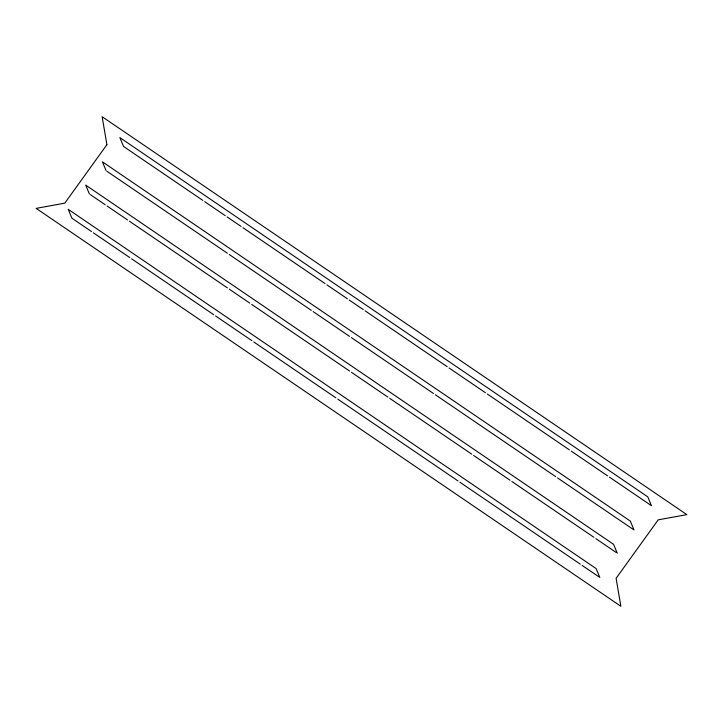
<?xml version="1.0" encoding="UTF-8"?>
<svg xmlns="http://www.w3.org/2000/svg" width="723" height="723" viewBox="0 0 723 723"><rect width="100%" height="100%" fill="white"/><g stroke="black" fill="none" stroke-linecap="round" stroke-linejoin="round"><path stroke-width="1.08" d="M202.838 200.416L123.561 146.462L119.864 137.596L647.772 496.846L651.468 505.711L609.498 477.153M204.708 201.681L225.224 215.644M227.085 216.918L241.075 226.435M242.946 227.709L325.025 283.561M326.886 284.835L347.411 298.798M349.272 300.063L363.262 309.589M365.124 310.854L447.203 366.715M449.073 367.98L485.449 392.734M487.311 394.008L569.39 449.86M571.251 451.125L607.627 475.879M107.04 171.342L227.356 253.222M229.218 254.487L311.297 310.348M313.167 311.613L349.534 336.367M351.405 337.641L433.484 393.493M435.345 394.758L555.662 476.638M557.532 477.912L633.077 529.317M90.303 194.586L105.224 204.745M107.085 206.01L127.609 219.973M129.471 221.247L227.411 287.89M229.272 289.164L249.787 303.127M251.658 304.392L349.589 371.035M351.459 372.309L387.826 397.063M389.697 398.328L471.776 454.189M473.637 455.454L510.013 480.208M511.875 481.482L593.954 537.334M595.824 538.608L616.339 552.571M91.496 231.523L71.911 218.192L68.224 209.327L596.123 568.576L599.819 577.442M93.366 232.797L129.742 257.551M131.604 258.816L213.683 314.668M215.544 315.942L251.92 340.696M253.791 341.961L335.87 397.822M337.731 399.087L458.048 480.967M459.909 482.241L580.235 564.121M582.096 565.386L598.888 576.809M634.008 529.959L630.32 521.084L102.413 161.835L106.109 170.709M617.27 553.203L613.583 544.338L85.675 185.088L89.372 193.954M106.896 144.69L64.808 203.145L36.15 208.378L620.858 606.281L616.104 578.31L658.192 519.855L686.85 514.622L102.142 116.719L106.896 144.69"/></g></svg>
